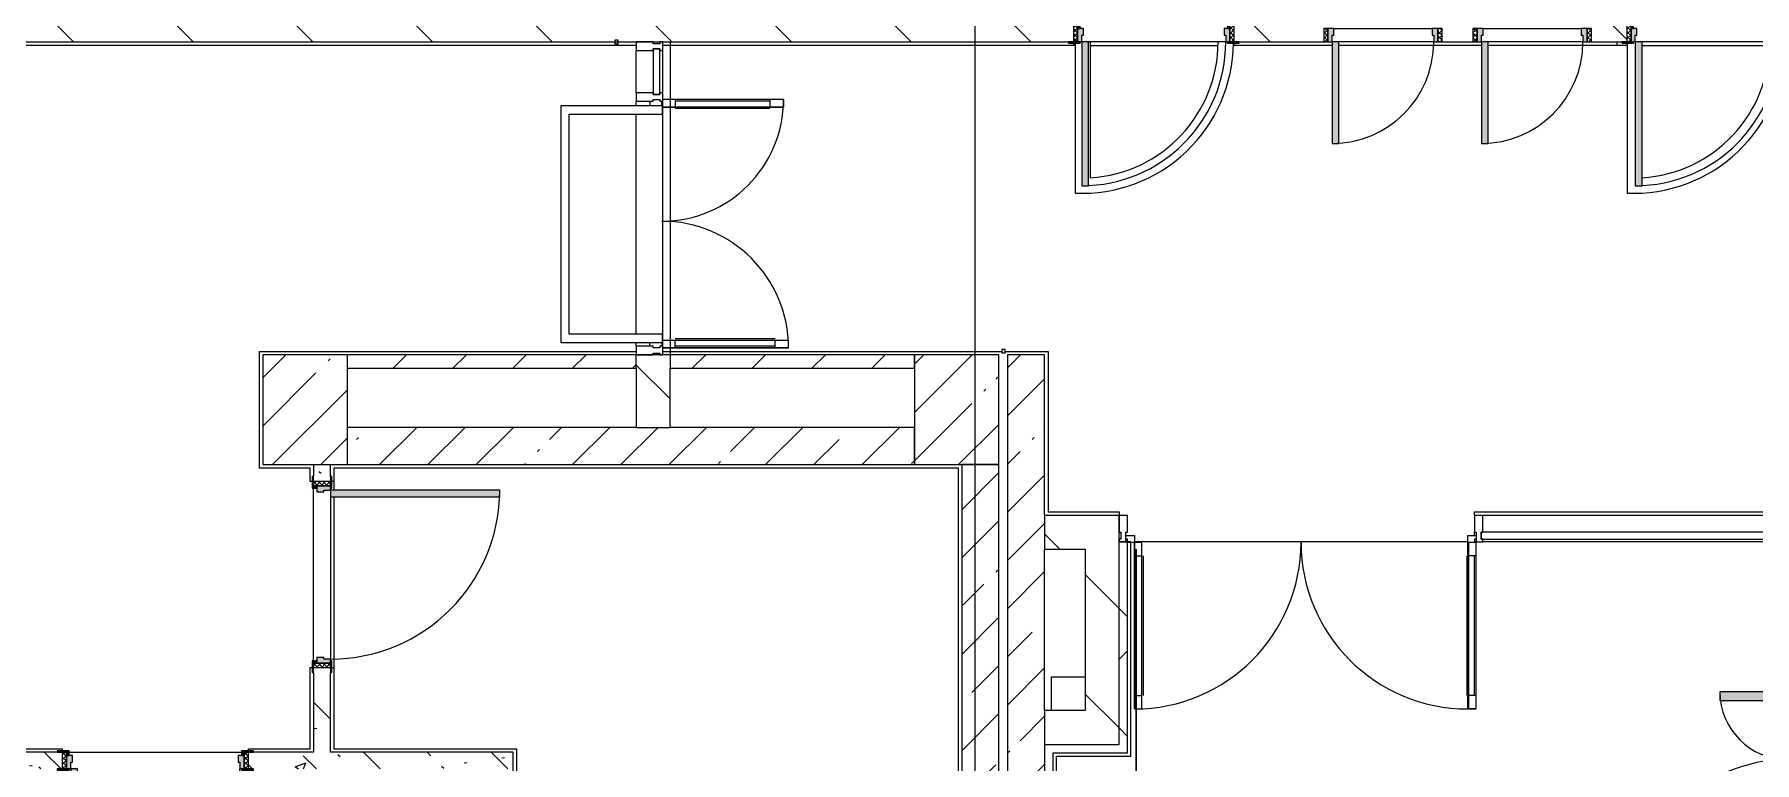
# Model space of a CAD drawing. Header units: millimetres. Extents: x -3377 to 186574, y -8553 to 29000.
# Drawn here: x 138564 to 148729, y 9138 to 13445 of the extents above; entities that cross this region are included whole.
import ezdxf

# ---------------------------------------------------------------- set-up
doc = ezdxf.new("R2010")
doc.units = ezdxf.units.MM
doc.linetypes.add('Осевая', pattern=[3175, 635, -476.25, 1587.5, -476.25])
for name, color, linetype, lineweight in [('A-DETL-3', 7, 'Continuous', 30), ('A-GLAZ-CURT-2', 7, 'Continuous', 5), ('A-GLAZ-CWMG-2', 7, 'Continuous', 5), ('A-WALL', 7, 'Continuous', 9), ('A-WALL-4', 7, 'Continuous', 5), ('I-WALL-3', 7, 'Continuous', 5), ('S-COLS-2', 7, 'Continuous', 5), ('Оси', 7, 'Continuous', 9), ('Оси-2', 7, 'Осевая', 9)]:
    doc.layers.add(name, color=color, linetype=linetype, lineweight=lineweight)
for name, color, linetype, lineweight, true_color in [('A-DETL-GENF-4', 7, 'Continuous', 5, 0xaaaaaa), ('A-DOOR-3', 7, 'Continuous', 5, 0xaaaaaa), ('A-DOOR-4', 7, 'Continuous', 5, 0xe2e2e2), ('A-DOOR-FRAM-2', 7, 'Continuous', 5, 0xe2e2e2), ('A-DOOR-FRAM-3', 7, 'Continuous', 5, 0xaaaaaa), ('A-FLOR-1', 7, 'Continuous', 5, 0xaaaaaa), ('I-WALL-5', 7, 'Continuous', 5, 0x787878)]:
    doc.layers.add(name, color=color, linetype=linetype, lineweight=lineweight, true_color=true_color)
pattern_1 = [(45, (59563.6, 0), (-285.1231, 285.1231), []), (45, (59848.73, 0), (-285.1231, 285.1231), [504.031, -100.806, 16.764, -84.042])]
pattern_2 = [(135, (59563.6, 0), (-353.5534, -353.5534), [])]
pattern_3 = [(135, (59563.6, 0), (-377.1708, -377.1708), [533.4, -88.9, 17.78, -88.9]), (135, (59563.6, 376.94), (-377.1708, -377.1708), []), (50, (59563.6, 0), (637.6445, -55.7866), [66.675, -733.425]), (355, (59563.6, 0), (-123.3494, 668.699), [53.34, -586.74]), (100.451, (59616.75, -4.65), (514.299, 612.908), [56.665, -623.315]), (46.184, (59563.6, 177.8), (948.7764, -147.15), [100.012, -1100.137]), (96.636, (59642.7, 165.5), (830.909, 865.997), [84.998, -934.973]), (351.184, (59563.6, 177.8), (830.918, 865.988), [80.01, -880.11]), (21, (59652.5, 133.35), (530.6506, -357.9283), [66.675, -733.425]), (326, (59652.5, 133.35), (216.308, 644.6585), [53.34, -586.74]), (71.451, (59696.7, 103.5), (746.9596, 286.7243), [56.665, -623.315]), (37.5, (59563.6, 0), (10.81053, 295.9426), [16.764, -562.864, 16.764, -578.866, -588.962]), (37.5, (59563.6, 0), (10.81053, 295.9426), [-1175.258, 16.764, -572.198]), (7.5, (59563.6, 0), (233.8692, 350.6318), [16.764, -322.834, 16.764, -549.529, -224.472]), (7.5, (59563.6, 0), (233.8692, 350.6318), [-905.891, 16.764, -207.708]), (327.5, (59365.36, 0), (474.5678, -20.0513), [16.764, -205.486, 16.764, -676.656, -920.115]), (327.5, (59365.36, 0), (474.5678, -20.0513), [-915.67, 16.764, -903.351]), (317.5, (59276.46, 0), (518.4522, 88.9934), [16.764, -272.161, 16.764, -443.738, -653.415]), (317.5, (59276.46, 0), (518.4522, 88.9934), [-749.427, 16.764, -636.651])]
pattern_4 = [(135, (1751.41, 114.685), (-14.14214, -14.14214), []), (225, (1751.41, 114.685), (14.14214, -14.14214), [])]
pattern_5 = [(45, (-371.384, 114.685), (-14.1421, 14.1421), []), (135, (-371.384, 114.685), (-14.1421, -14.1421), [])]
pattern_6 = [(135, (1951.41, 164.685), (-14.14214, -14.14214), []), (225, (1951.41, 164.685), (14.14214, -14.14214), [])]
pattern_7 = [(45, (-171.384, 164.685), (-14.1421, 14.1421), []), (135, (-171.384, 164.685), (-14.1421, -14.1421), [])]
pattern_8 = [(45, (59563.6, 0), (-353.5534, 353.5534), []), (135, (59563.6, 0), (-353.5534, -353.5534), [])]

# ---------------------------------------------------------------- blocks, each defined once
blk = doc.blocks.new('Системная панель - Стекло - 40мм-22736316-1_8_1_птичка')
at = {"layer": 'A-GLAZ-CURT-2'}
for p, q in [((135, 0), (-135, 0)), ((-135, 0), (-135, -40)), ((135, -40), (135, 0)), ((-135, -40), (135, -40))]:
    blk.add_line(p, q, dxfattribs=at)
blk = doc.blocks.new('Прямоугольный импост - Импост структурный с накладкой - 160мм Темный-32274872-1_8_1_птичка')
at = {"layer": 'A-GLAZ-CWMG-2'}
for p, q in [((82557, 13100), (82557, 13350)), ((82714, 13100), (82714, 13350))]:
    blk.add_line(p, q, dxfattribs=at)
blk = doc.blocks.new('Прямоугольный импост - Импост структурный с накладкой - 160мм Темный-30755840-1_8_1_птичка')
at = {"layer": 'A-GLAZ-CWMG-2'}
for p, q in [((-50, 40), (-50, 140)), ((-50, 140), (0, 140)), ((0, 140), (0, 40)), ((-40, 40), (-50, 40)), ((-50, -17), (-50, 0)), ((-50, 0), (-40, 0)), ((-40, 0), (-40, 40)), ((-10, 40), (-10, 0)), ((0, 40), (-10, 40)), ((-10, 0), (0, 0)), ((0, 0), (0, -17)), ((0, -17), (-50, -17))]:
    blk.add_line(p, q, dxfattribs=at)
blk = doc.blocks.new('Дверь_Витражная_остекление_ - ДВН_CОШ в витраже В-7-32274869-1_8_1_птичка')
at = {"layer": 'A-DETL-GENF-4'}
for p, q in [((-735, 730), (-690, 730)), ((-735, 730), (-735, 17)), ((-690, 730), (-735, 730)), ((-735, 730), (-735, 17)), ((-690, 730), (-690, 14)), ((-690, 14), (-690, 730)), ((735, 760), (690, 760)), ((690, 760), (690, 14)), ((735, 760), (690, 760)), ((690, 760), (690, 14)), ((735, 760), (735, 17)), ((735, 17), (735, 760)), ((-735, 650), (-690, 650)), ((-725, 650), (-725, 90)), ((-681, 650), (-681, 90)), ((681, 680), (681, 90)), ((735, 680), (690, 680)), ((725, 680), (725, 90)), ((-735, 90), (-690, 90)), ((-697, 10), (-725, 10)), ((-725, 10), (-697, 10)), ((-697, 10), (-725, 10)), ((735, 90), (690, 90)), ((702, 10), (725, 10)), ((702, 10), (725, 10)), ((702, 10), (725, 10)), ((-725, -60), (-697, -60)), ((725, -60), (703, -60))]:
    blk.add_line(p, q, dxfattribs=at)
at = {"layer": 'A-DOOR-3'}
for p, q in [((-735, 730), (-735, 17)), ((735, 760), (735, 17))]:
    blk.add_line(p, q, dxfattribs=at)
for centre, radius, start, end in [((-735, 10), 720, 360, 90), ((735, 10), 750, 90, 180)]:
    blk.add_arc(centre, radius, start, end, dxfattribs=at)
blk = doc.blocks.new('Прямоугольный импост - Импост структурный с накладкой - 160мм Темный-30755836-1_8_1_птичка')
at = {"layer": 'A-GLAZ-CWMG-2'}
for p, q in [((-25, 40), (-25, 140)), ((-25, 140), (25, 140)), ((25, 140), (25, 40)), ((-15, 40), (-25, 40)), ((-25, -17), (-25, 0)), ((-25, 0), (-15, 0)), ((-15, 0), (-15, 40)), ((15, 40), (15, 0)), ((25, 40), (15, 40)), ((15, 0), (25, 0)), ((25, 0), (25, -17)), ((25, -17), (-25, -17))]:
    blk.add_line(p, q, dxfattribs=at)
blk = doc.blocks.new('Прямоугольный импост - Импост структурный с накладкой - 160мм Темный-30755843-1_8_1_птичка')
at = {"layer": 'A-GLAZ-CWMG-2'}
for p, q in [((0, 140), (-50, 140)), ((-50, 140), (-50, 40)), ((0, 40), (0, 140)), ((-50, 40), (-40, 40)), ((-40, 0), (-50, 0)), ((-50, 0), (-50, -17)), ((-40, 40), (-40, 0)), ((-10, 0), (-10, 40)), ((-10, 40), (0, 40)), ((0, 0), (-10, 0)), ((0, -17), (0, 0)), ((-50, -17), (0, -17))]:
    blk.add_line(p, q, dxfattribs=at)
blk = doc.blocks.new('110_Дверь_СКБ_1Ст_Внутренняя1 - Д-4 _л_ 1100x2100h_су мгн-33293497-1_8_1_птичка')
at = {"layer": 'A-DOOR-3'}
h = blk.add_hatch(dxfattribs=at)
h.set_pattern_fill('FP_132', color=256, style=0, pattern_type=2)
h.set_pattern_definition(pattern_4)
h.paths.add_polyline_path([(537.5, 50), (537.5, -50), (562.5, -50), (562.5, 50)])
at = {"layer": 'A-DOOR-4'}
h = blk.add_hatch(color=256, dxfattribs=at)
h.paths.add_polyline_path([(537.5, 50), (512.5, 50), (512.5, 10), (502.5, 10), (502.5, -30), (537.5, -30)])
h.paths.add_polyline_path([(-512.5, 50), (-507.1, -30), (-477.5, -30), (-477.5, 10), (-487.5, 10), (-487.5, 50), (-497.5, 50)])
at = {"layer": 'A-DOOR-FRAM-2'}
for points in [[(472.5, 1050), (472.5, 50), (512.5, 50), (512.5, 1050)], [(-506.7, 58), (-567.5, 58), (-567.5, 50), (-497.5, 50), (-497.5, 58)], [(542.5, 58), (522.5, 58), (522.5, 50), (592.5, 50), (592.5, 58), (562.5, 58)], [(-522.3, -50), (-567.5, -50), (-567.5, -58), (-497.5, -58), (-497.5, -50), (-512.5, -50)], [(-497.5, -30), (-512.5, -30), (-512.5, -50), (-497.5, -50)], [(537.5, -30), (522.5, -30), (522.5, -50), (537.5, -50)], [(522.5, -50), (522.5, -58), (592.5, -58), (592.5, -50), (537.5, -50)]]:
    blk.add_hatch(color=256, dxfattribs=at).paths.add_polyline_path(points)
at = {"layer": 'A-DOOR-FRAM-3'}
h = blk.add_hatch(dxfattribs=at)
h.set_pattern_fill('FP_133', color=256, style=0, pattern_type=2)
h.set_pattern_definition(pattern_5)
h.paths.add_polyline_path([(-537.5, 50), (-537.5, -50), (-512.5, -50), (-512.5, 50)])
at = {"layer": 'A-DOOR-3'}
for p, q in [((512.5, 1050), (472.5, 1050)), ((472.5, 1050), (472.5, 50)), ((512.5, 50), (512.5, 1050)), ((472.5, 50), (512.5, 50))]:
    blk.add_line(p, q, dxfattribs=at)
blk.add_arc((512.5, 50), 1000, 90, 180, dxfattribs=at)
at = {"layer": 'A-DOOR-FRAM-3'}
for p, q in [((-497.5, 58), (-567.5, 58)), ((-567.5, 58), (-567.5, 50)), ((-567.5, 50), (-497.5, 50)), ((-512.5, 50), (-537.5, 50)), ((-537.5, 50), (-537.5, -50)), ((-487.5, 50), (-512.5, 50)), ((-512.5, 50), (-512.5, -30)), ((-512.5, -50), (-512.5, 50)), ((-497.5, 50), (-512.5, 50)), ((-512.5, 50), (-512.5, 49)), ((-512.5, 49), (-497.5, 49)), ((-497.5, 50), (-497.5, 58)), ((-497.5, 49), (-497.5, 50)), ((-487.5, 10), (-487.5, 50)), ((-477.5, 10), (-487.5, 10)), ((-477.5, -30), (-477.5, 10)), ((512.5, 10), (502.5, 10)), ((502.5, 10), (502.5, -30)), ((512.5, 50), (512.5, 10)), ((537.5, 50), (512.5, 50)), ((592.5, 58), (522.5, 58)), ((522.5, 58), (522.5, 50)), ((537.5, 50), (522.5, 50)), ((522.5, 50), (522.5, 49)), ((522.5, 50), (592.5, 50)), ((522.5, 49), (537.5, 49)), ((537.5, -30), (537.5, 50)), ((562.5, 50), (537.5, 50)), ((537.5, 50), (537.5, -50)), ((537.5, 49), (537.5, 50)), ((562.5, -50), (562.5, 50)), ((592.5, 50), (592.5, 58)), ((-497.5, -50), (-567.5, -50)), ((-567.5, -50), (-567.5, -58)), ((-567.5, -58), (-497.5, -58)), ((-537.5, -50), (-512.5, -50)), ((-512.5, -30), (-477.5, -30)), ((-497.5, -30), (-512.5, -30)), ((-512.5, -30), (-512.5, -50)), ((-512.5, -50), (-497.5, -50)), ((-497.5, -50), (-497.5, -30)), ((-497.5, -58), (-497.5, -50)), ((502.5, -30), (537.5, -30)), ((537.5, -30), (522.5, -30)), ((522.5, -30), (522.5, -50)), ((522.5, -50), (537.5, -50)), ((592.5, -50), (522.5, -50)), ((522.5, -50), (522.5, -58)), ((522.5, -58), (592.5, -58)), ((537.5, -50), (537.5, -30)), ((537.5, -50), (562.5, -50)), ((592.5, -58), (592.5, -50))]:
    blk.add_line(p, q, dxfattribs=at)
blk = doc.blocks.new('110_Дверь_СКБ_1Ст_Внутренняя1 - Д-8 950x2100h_охрана-V96-1_8_1_птичка')
at = {"layer": 'A-DOOR-3'}
h = blk.add_hatch(dxfattribs=at)
h.set_pattern_fill('FP_121', color=256, style=0, pattern_type=2)
h.set_pattern_definition([(135, (1826.41, 164.685), (-14.14214, -14.14214), []), (225, (1826.41, 164.685), (14.14214, -14.14214), [])])
h.paths.add_polyline_path([(462.5, 100), (462.5, -100), (487.5, -100), (487.5, 100)])
at = {"layer": 'A-DOOR-4'}
h = blk.add_hatch(color=256, dxfattribs=at)
h.paths.add_polyline_path([(462.5, 100), (437.5, 100), (437.5, 60), (427.5, 60), (427.5, 20), (462.5, 20)])
h.paths.add_polyline_path([(-412.5, 100), (-437.5, 100), (-437.5, 20), (-402.5, 20.4), (-402.5, 60), (-412.5, 60)])
at = {"layer": 'A-DOOR-FRAM-2'}
for points in [[(397.5, 950), (397.5, 100), (437.5, 100), (437.5, 950)], [(-422.5, 108), (-492.5, 108), (-492.5, 100), (-422.5, 100)], [(517.5, 108), (447.5, 108), (447.5, 100), (517.5, 100)], [(-437.5, 20), (-437.5, -100), (-422.5, -100), (-422.5, 20)], [(447.5, 20), (447.5, -100), (462.5, -100), (462.5, 20)], [(-492.5, -100), (-492.5, -108), (-422.5, -108), (-422.5, -100), (-462.5, -100)], [(487.5, -100), (447.5, -100), (447.5, -108), (517.5, -108), (517.5, -100), (490.5, -100)]]:
    blk.add_hatch(color=256, dxfattribs=at).paths.add_polyline_path(points)
at = {"layer": 'A-DOOR-FRAM-3'}
h = blk.add_hatch(dxfattribs=at)
h.set_pattern_fill('FP_122', color=256, style=0, pattern_type=2)
h.set_pattern_definition([(45, (-296.384, 164.685), (-14.1421, 14.1421), []), (135, (-296.384, 164.685), (-14.1421, -14.1421), [])])
h.paths.add_polyline_path([(-462.5, 100), (-462.5, -100), (-437.5, -100), (-437.5, 100)])
at = {"layer": 'A-DOOR-3'}
for p, q in [((437.5, 950), (397.5, 950)), ((397.5, 950), (397.5, 100)), ((437.5, 100), (437.5, 950)), ((397.5, 100), (437.5, 100))]:
    blk.add_line(p, q, dxfattribs=at)
blk.add_arc((437.5, 100), 850, 90, 180, dxfattribs=at)
at = {"layer": 'A-DOOR-FRAM-3'}
for p, q in [((-422.5, 108), (-492.5, 108)), ((-492.5, 108), (-492.5, 100)), ((-422.5, 100), (-422.5, 108)), ((517.5, 108), (447.5, 108)), ((447.5, 108), (447.5, 100)), ((517.5, 100), (517.5, 108)), ((-492.5, 100), (-422.5, 100)), ((-437.5, 100), (-462.5, 100)), ((-462.5, 100), (-462.5, -100)), ((-412.5, 100), (-437.5, 100)), ((-437.5, 100), (-437.5, 20)), ((-437.5, -100), (-437.5, 100)), ((-422.5, 100), (-437.5, 100)), ((-437.5, 100), (-437.5, 99)), ((-437.5, 99), (-422.5, 99)), ((-437.5, 20), (-402.5, 20)), ((-422.5, 20), (-437.5, 20)), ((-437.5, 20), (-437.5, -100)), ((-422.5, 99), (-422.5, 100)), ((-422.5, -100), (-422.5, 20)), ((-412.5, 60), (-412.5, 100)), ((-402.5, 60), (-412.5, 60)), ((-402.5, 20), (-402.5, 60)), ((437.5, 60), (427.5, 60)), ((427.5, 60), (427.5, 20)), ((427.5, 20), (462.5, 20)), ((437.5, 100), (437.5, 60)), ((462.5, 100), (437.5, 100)), ((462.5, 100), (447.5, 100)), ((447.5, 100), (447.5, 99)), ((447.5, 100), (517.5, 100)), ((447.5, 99), (462.5, 99)), ((462.5, 20), (447.5, 20)), ((447.5, 20), (447.5, -100)), ((462.5, 20), (462.5, 100)), ((487.5, 100), (462.5, 100)), ((462.5, 100), (462.5, -100)), ((462.5, 99), (462.5, 100)), ((462.5, -100), (462.5, 20)), ((487.5, -100), (487.5, 100)), ((-422.5, -100), (-492.5, -100)), ((-492.5, -100), (-492.5, -108)), ((-462.5, -100), (-437.5, -100)), ((-437.5, -100), (-422.5, -100)), ((-422.5, -108), (-422.5, -100)), ((447.5, -100), (462.5, -100)), ((517.5, -100), (447.5, -100)), ((447.5, -100), (447.5, -108)), ((462.5, -100), (487.5, -100)), ((517.5, -108), (517.5, -100)), ((-492.5, -108), (-422.5, -108)), ((447.5, -108), (517.5, -108))]:
    blk.add_line(p, q, dxfattribs=at)
blk = doc.blocks.new('110_Дверь_СКБ_2Ст - Д-2а_п_ Из коридора на лестницу-32215424-1_8_1_птичка')
at = {"layer": 'A-DOOR-4'}
for points in [[(-638, 229), (-638, 125), (-588, 125), (-588, 1025), (-638, 1025), (-638, 235)], [(612, 125), (662, 131), (662, 525), (612, 525), (612, 134)], [(698, -125), (712, -125), (712, 45), (698, 45), (698, -50)]]:
    blk.add_hatch(color=256, dxfattribs=at).paths.add_polyline_path(points)
h = blk.add_hatch(color=256, dxfattribs=at)
h.paths.add_polyline_path([(-688, 45), (-628, 45), (-628, 75), (-638, 75), (-638, 125), (-688, 120)])
h.paths.add_polyline_path([(652, 57), (658, 45), (712, 45), (712, 125), (662, 125), (662, 75), (652, 75), (652, 65)])
at = {"layer": 'A-DOOR-FRAM-2'}
for points in [[(-742, 125), (-672, 125), (-672, 133), (-742, 133)], [(698, 133), (698, 125), (768, 125), (768, 133), (712, 133)], [(-688, -125), (-672, -125), (-672, 45), (-688, 45)], [(-742, -133), (-672, -133), (-672, -125), (-742, -125)], [(698, -133), (768, -133), (768, -125), (698, -125)]]:
    blk.add_hatch(color=256, dxfattribs=at).paths.add_polyline_path(points)
at = {"layer": 'A-DOOR-3'}
for p, q in [((-638, 1025), (-638, 125)), ((-588, 1025), (-638, 1025)), ((-588, 125), (-588, 1025)), ((662, 525), (612, 525)), ((612, 525), (612, 125)), ((662, 125), (662, 525)), ((-638, 125), (-588, 125)), ((612, 125), (662, 125))]:
    blk.add_line(p, q, dxfattribs=at)
for centre, radius, start, end in [((-638, 125), 900, 0, 90), ((662, 125), 400, 90, 180)]:
    blk.add_arc(centre, radius, start, end, dxfattribs=at)
at = {"layer": 'A-DOOR-FRAM-3'}
for p, q in [((-672, 133), (-742, 133)), ((-742, 133), (-742, 125)), ((-742, 125), (-672, 125)), ((-638, 125), (-688, 125)), ((-688, 125), (-688, 45)), ((-672, 125), (-672, 133)), ((-638, 75), (-638, 125)), ((662, 125), (662, 75)), ((712, 125), (662, 125)), ((768, 133), (698, 133)), ((698, 133), (698, 125)), ((698, 125), (768, 125)), ((712, 45), (712, 125)), ((768, 125), (768, 133)), ((-688, 45), (-628, 45)), ((-672, 45), (-688, 45)), ((-688, 45), (-688, -125)), ((-672, -125), (-672, 45)), ((-628, 75), (-638, 75)), ((-628, 45), (-628, 75)), ((662, 75), (652, 75)), ((652, 75), (652, 45)), ((652, 45), (712, 45)), ((712, 45), (698, 45)), ((698, 45), (698, -125)), ((712, -125), (712, 45)), ((-672, -125), (-742, -125)), ((-742, -125), (-742, -133)), ((-742, -133), (-672, -133)), ((-688, -125), (-672, -125)), ((-672, -133), (-672, -125)), ((698, -125), (712, -125)), ((768, -125), (698, -125)), ((698, -125), (698, -133)), ((698, -133), (768, -133)), ((768, -133), (768, -125))]:
    blk.add_line(p, q, dxfattribs=at)
blk = doc.blocks.new('Дверь_Витражная_остекление_ - ВВ-17 остекление-32475309-1_8_1_птичка')
at = {"layer": 'A-DETL-GENF-4'}
for p, q in [((-940, -20), (-985, -20)), ((-985, -1005), (-985, -20)), ((-940, -20), (-985, -20)), ((-985, -20), (-985, -1005)), ((-985, -100), (-940, -100)), ((-975, -925), (-975, -100)), ((-940, -1005), (-940, -20)), ((-940, -1005), (-940, -20)), ((-931, -925), (-931, -100)), ((981, -925), (981, -100)), ((990, -1005), (990, -20)), ((990, -20), (990, -1005)), ((1035, -100), (990, -100)), ((1025, -925), (1025, -100)), ((1035, -1005), (1035, -20)), ((1035, -1005), (1035, -20)), ((-985, -925), (-940, -925)), ((-985, -1005), (-940, -1005)), ((-985, -1005), (-940, -1005)), ((1035, -925), (990, -925)), ((1035, -1005), (990, -1005)), ((990, -1005), (1035, -1005))]:
    blk.add_line(p, q, dxfattribs=at)
at = {"layer": 'A-DOOR-3'}
for p, q in [((-1035, 20), (-985, 20)), ((-1035, -20), (-1035, 20)), ((-985, 20), (-985, -20)), ((985, 20), (1035, 20)), ((985, -20), (985, 20)), ((1035, 20), (1035, -20)), ((-985, -20), (-1035, -20)), ((-985, -1005), (-985, -20)), ((985, -1005), (985, -20)), ((1035, -20), (985, -20))]:
    blk.add_line(p, q, dxfattribs=at)
for centre, start, end in [((-985, -20), 270, 0), ((985, -20), 180, 270)]:
    blk.add_arc(centre, 985, start, end, dxfattribs=at)
blk = doc.blocks.new('Системная панель - Стекло - 40мм-32474674-1_8_1_птичка')
at = {"layer": 'A-GLAZ-CURT-2'}
h = blk.add_hatch(dxfattribs=at)
h.set_pattern_fill('FP_162', color=256, style=0, pattern_type=2)
h.set_pattern_definition([(45, (-88935, -9960), (-1414.214, 1414.214), [1000, -3000]), (45, (-89935, -10460), (-1414.214, 1414.214), [3000, -1000]), (45, (-87935, -10960), (-1414.214, 1414.214), [1000, -3000])])
h.paths.add_polyline_path([(885, 0), (885, 40), (-885, 40), (-885, 0), (875, 0)])
for p, q in [((885, 40), (-885, 40)), ((-885, 40), (-885, 0)), ((-885, 0), (885, 0)), ((885, 0), (885, 40))]:
    blk.add_line(p, q, dxfattribs=at)
blk = doc.blocks.new('Прямоугольный импост - Импост структурный с накладкой - 160мм Темный-32475581-1_8_1_птичка')
at = {"layer": 'A-GLAZ-CWMG-2'}
for p, q in [((89310, 10600), (87560, 10600)), ((89250, 10443), (87560, 10443))]:
    blk.add_line(p, q, dxfattribs=at)
blk = doc.blocks.new('Прямоугольный импост - Импост структурный с накладкой - 160мм Темный-V131-1_8_1_птичка')
at = {"layer": 'A-GLAZ-CWMG-2'}
for p, q in [((-25, 0), (-25, 17)), ((-25, 17), (25, 17)), ((-15, 0), (-25, 0)), ((-15, -40), (-15, 0)), ((25, 0), (15, 0)), ((15, 0), (15, -40)), ((25, 17), (25, 0)), ((-25, -140), (-25, -40)), ((-25, -40), (-15, -40)), ((15, -40), (25, -40)), ((25, -40), (25, -140)), ((25, -140), (-25, -140))]:
    blk.add_line(p, q, dxfattribs=at)
blk = doc.blocks.new('Прямоугольный импост - Импост структурный с накладкой - 160мм Темный-32348142-1_8_1_птичка')
at = {"layer": 'A-GLAZ-CWMG-2'}
for p, q in [((0, 17), (-50, 17)), ((-50, 17), (-50, 0)), ((-50, 0), (-40, 0)), ((-40, 0), (-40, -40)), ((-10, -40), (-10, 0)), ((-10, 0), (0, 0)), ((0, 0), (0, 17)), ((-40, -40), (-50, -40)), ((-50, -40), (-50, -140)), ((0, -40), (-10, -40)), ((0, -140), (0, -40)), ((-50, -140), (0, -140))]:
    blk.add_line(p, q, dxfattribs=at)
blk = doc.blocks.new('110_Дверь_СКБ_1Ст_Внутренняя1 - Д-4 _п_ 1100x2100h_су мгн 2-33304581-1_8_1_птичка')
at = {"layer": 'A-DOOR-3'}
h = blk.add_hatch(dxfattribs=at)
h.set_pattern_fill('FP_132', color=256, style=0, pattern_type=2)
h.set_pattern_definition(pattern_4)
h.paths.add_polyline_path([(537.5, 50), (537.5, -50), (562.5, -50), (562.5, 50)])
at = {"layer": 'A-DOOR-4'}
h = blk.add_hatch(color=256, dxfattribs=at)
h.paths.add_polyline_path([(537.5, 50), (512.5, 50), (512.5, 10), (502.5, 10), (502.5, -30), (537.5, -30), (537.5, 28.8)])
h.paths.add_polyline_path([(-487.5, 50), (-512.5, 50), (-512.5, -30), (-477.5, -30), (-477.5, 10), (-487.5, 10)])
at = {"layer": 'A-DOOR-FRAM-2'}
for points in [[(-487.5, 1050), (-487.5, 50), (-447.5, 50), (-447.5, 1050)], [(-567.5, 58), (-567.5, 50), (-497.5, 50), (-497.5, 58), (-561.1, 58)], [(530.1, 58), (522.5, 58), (522.5, 50), (592.5, 50), (592.5, 58), (537.5, 58)], [(-497.5, -50), (-567.5, -50), (-567.5, -58), (-497.5, -58)], [(-497.5, -30), (-512.5, -30), (-512.5, -50), (-497.5, -50)], [(537.5, -30), (522.5, -30), (522.5, -50), (537.5, -50)], [(522.5, -50), (522.5, -58), (592.5, -58), (592.5, -50), (537.5, -50)]]:
    blk.add_hatch(color=256, dxfattribs=at).paths.add_polyline_path(points)
at = {"layer": 'A-DOOR-FRAM-3'}
h = blk.add_hatch(dxfattribs=at)
h.set_pattern_fill('FP_133', color=256, style=0, pattern_type=2)
h.set_pattern_definition(pattern_5)
h.paths.add_polyline_path([(-512.5, 50), (-537.5, 50), (-537.5, -50), (-512.5, -50), (-512.5, -41.8)])
at = {"layer": 'A-DOOR-3'}
for p, q in [((-487.5, 1050), (-487.5, 50)), ((-447.5, 1050), (-487.5, 1050)), ((-447.5, 50), (-447.5, 1050)), ((-487.5, 50), (-447.5, 50))]:
    blk.add_line(p, q, dxfattribs=at)
blk.add_arc((-487.5, 50), 1000, 360, 90, dxfattribs=at)
at = {"layer": 'A-DOOR-FRAM-3'}
for p, q in [((-497.5, 58), (-567.5, 58)), ((-567.5, 58), (-567.5, 50)), ((-567.5, 50), (-497.5, 50)), ((-512.5, 50), (-537.5, 50)), ((-537.5, 50), (-537.5, -50)), ((-487.5, 50), (-512.5, 50)), ((-512.5, 50), (-512.5, -30)), ((-512.5, -50), (-512.5, 50)), ((-497.5, 50), (-512.5, 50)), ((-512.5, 50), (-512.5, 49)), ((-512.5, 49), (-497.5, 49)), ((-497.5, 50), (-497.5, 58)), ((-497.5, 49), (-497.5, 50)), ((-487.5, 10), (-487.5, 50)), ((-477.5, 10), (-487.5, 10)), ((-477.5, -30), (-477.5, 10)), ((512.5, 10), (502.5, 10)), ((502.5, 10), (502.5, -30)), ((512.5, 50), (512.5, 10)), ((537.5, 50), (512.5, 50)), ((592.5, 58), (522.5, 58)), ((522.5, 58), (522.5, 50)), ((537.5, 50), (522.5, 50)), ((522.5, 50), (522.5, 49)), ((522.5, 50), (592.5, 50)), ((522.5, 49), (537.5, 49)), ((537.5, -30), (537.5, 50)), ((562.5, 50), (537.5, 50)), ((537.5, 50), (537.5, -50)), ((537.5, 49), (537.5, 50)), ((562.5, -50), (562.5, 50)), ((592.5, 50), (592.5, 58)), ((-497.5, -50), (-567.5, -50)), ((-567.5, -50), (-567.5, -58)), ((-567.5, -58), (-497.5, -58)), ((-537.5, -50), (-512.5, -50)), ((-512.5, -30), (-477.5, -30)), ((-497.5, -30), (-512.5, -30)), ((-512.5, -30), (-512.5, -50)), ((-512.5, -50), (-497.5, -50)), ((-497.5, -50), (-497.5, -30)), ((-497.5, -58), (-497.5, -50)), ((502.5, -30), (537.5, -30)), ((537.5, -30), (522.5, -30)), ((522.5, -30), (522.5, -50)), ((522.5, -50), (537.5, -50)), ((592.5, -50), (522.5, -50)), ((522.5, -50), (522.5, -58)), ((522.5, -58), (592.5, -58)), ((537.5, -50), (537.5, -30)), ((537.5, -50), (562.5, -50)), ((592.5, -58), (592.5, -50))]:
    blk.add_line(p, q, dxfattribs=at)
blk = doc.blocks.new('110_Дверь_СКБ_1Ст - д-18 700x2100h_Технический шкаф ЭОМ и СС-V154-1_8_1_птичка')
at = {"layer": 'A-DOOR-3'}
h = blk.add_hatch(dxfattribs=at)
h.set_pattern_fill('FP_183', color=256, style=0, pattern_type=2)
h.set_pattern_definition(pattern_6)
h.paths.add_polyline_path([(337, 100), (337, 20), (362, 20), (362, 100)])
at = {"layer": 'A-DOOR-4'}
h = blk.add_hatch(color=256, dxfattribs=at)
h.paths.add_polyline_path([(322, 100), (312, 100), (312, 60), (302, 60), (302, 20), (337, 20), (337, 100)])
h.paths.add_polyline_path([(-298, 100), (-313, 100), (-313, 20), (-278, 20), (-278, 60), (-288, 60), (-288, 100)])
at = {"layer": 'A-DOOR-FRAM-2'}
blk.add_hatch(color=256, dxfattribs=at).paths.add_polyline_path([(272, 700), (272, 100), (312, 100), (312, 700), (281, 700)])
at = {"layer": 'A-DOOR-FRAM-3'}
h = blk.add_hatch(dxfattribs=at)
h.set_pattern_fill('FP_184', color=256, style=0, pattern_type=2)
h.set_pattern_definition(pattern_7)
h.paths.add_polyline_path([(-338, 100), (-338, 20), (-313, 20), (-313, 100)])
at = {"layer": 'A-DOOR-3'}
for p, q in [((312, 700), (272, 700)), ((272, 700), (272, 100)), ((312, 100), (312, 700)), ((272, 100), (312, 100))]:
    blk.add_line(p, q, dxfattribs=at)
blk.add_arc((312, 100), 600, 90, 180, dxfattribs=at)
at = {"layer": 'A-DOOR-FRAM-3'}
for p, q in [((-313, 100), (-338, 100)), ((-338, 100), (-338, 20)), ((-338, 20), (-313, 20)), ((-288, 100), (-313, 100)), ((-313, 100), (-313, 20)), ((-313, 20), (-313, 100)), ((-313, 20), (-278, 20)), ((-288, 60), (-288, 100)), ((-288, 100), (272, 100)), ((-278, 60), (-288, 60)), ((-278, 20), (-278, 60)), ((302, 20), (-278, 20)), ((312, 60), (302, 60)), ((302, 60), (302, 20)), ((302, 20), (337, 20)), ((312, 100), (312, 60)), ((337, 100), (312, 100)), ((337, 20), (337, 100)), ((362, 100), (337, 100)), ((337, 100), (337, 20)), ((337, 20), (362, 20)), ((362, 20), (362, 100))]:
    blk.add_line(p, q, dxfattribs=at)
blk = doc.blocks.new('110_Дверь_СКБ_1Ст - д-18 700x2100h_Технический шкаф ЭОМ и СС-23257539-1_8_1_птичка')
at = {"layer": 'A-DOOR-3'}
h = blk.add_hatch(dxfattribs=at)
h.set_pattern_fill('FP_183', color=256, style=0, pattern_type=2)
h.set_pattern_definition(pattern_6)
h.paths.add_polyline_path([(337, 100), (337, 20), (362, 20), (362, 100)])
at = {"layer": 'A-DOOR-4'}
h = blk.add_hatch(color=256, dxfattribs=at)
h.paths.add_polyline_path([(-288, 100), (-313, 100), (-313, 20), (-278, 20), (-278, 60), (-288, 60)])
h.paths.add_polyline_path([(312, 100), (312, 60), (302, 60), (302, 20), (337, 20), (337, 100), (322, 100)])
at = {"layer": 'A-DOOR-FRAM-2'}
blk.add_hatch(color=256, dxfattribs=at).paths.add_polyline_path([(312, 700), (272, 700), (272, 100), (312, 100), (312, 156)])
at = {"layer": 'A-DOOR-FRAM-3'}
h = blk.add_hatch(dxfattribs=at)
h.set_pattern_fill('FP_184', color=256, style=0, pattern_type=2)
h.set_pattern_definition(pattern_7)
h.paths.add_polyline_path([(-338, 100), (-338, 20), (-313, 20), (-313, 100)])
at = {"layer": 'A-DOOR-3'}
for p, q in [((312, 700), (272, 700)), ((272, 700), (272, 100)), ((312, 100), (312, 700)), ((272, 100), (312, 100))]:
    blk.add_line(p, q, dxfattribs=at)
blk.add_arc((312, 100), 600, 90, 180, dxfattribs=at)
at = {"layer": 'A-DOOR-FRAM-3'}
for p, q in [((-313, 100), (-338, 100)), ((-338, 100), (-338, 20)), ((-338, 20), (-313, 20)), ((-288, 100), (-313, 100)), ((-313, 100), (-313, 20)), ((-313, 20), (-313, 100)), ((-313, 20), (-278, 20)), ((-288, 60), (-288, 100)), ((-288, 100), (272, 100)), ((-278, 60), (-288, 60)), ((-278, 20), (-278, 60)), ((302, 20), (-278, 20)), ((312, 60), (302, 60)), ((302, 60), (302, 20)), ((302, 20), (337, 20)), ((312, 100), (312, 60)), ((337, 100), (312, 100)), ((337, 20), (337, 100)), ((362, 100), (337, 100)), ((337, 100), (337, 20)), ((337, 20), (362, 20)), ((362, 20), (362, 100))]:
    blk.add_line(p, q, dxfattribs=at)
blk = doc.blocks.new('BSC_Колонна _Прямоугольная - 650х500-V177-1_8_1_птичка')
at = {"layer": 'S-COLS-2'}
h = blk.add_hatch(dxfattribs=at)
h.set_pattern_fill('FP_202', color=256, style=0, pattern_type=2)
h.set_pattern_definition([(135, (11225, -80600), (-285.1231, -285.1231), []), (135, (11225, -80314.88), (-285.1231, -285.1231), [504.031, -100.806, 16.764, -84.042])])
h.paths.add_polyline_path([(325, -89), (325, 250), (-325, 250), (-325, -250), (325, -250)])
for p, q in [((325, 250), (-325, 250)), ((-325, 250), (-325, -250)), ((325, -250), (325, 250)), ((-325, -250), (325, -250))]:
    blk.add_line(p, q, dxfattribs=at)

msp = doc.modelspace()

# ---------------------------------------------------------------- hatches: boundary and pattern name
at = {"layer": 'I-WALL-3'}
h = msp.add_hatch(dxfattribs=at)
h.set_pattern_fill('FP_117', color=256, style=0, pattern_type=2)
h.set_pattern_definition(pattern_2)
h.paths.add_polyline_path([(135659.6, 13400), (144263.6, 13400), (144263.6, 13600), (128213.6, 13600), (128213.6, 13400), (134727.3, 13400)])
h = msp.add_hatch(dxfattribs=at)
h.set_pattern_fill('FP_117', color=256, style=0, pattern_type=2)
h.set_pattern_definition(pattern_2)
h.paths.add_polyline_path([(144673.6, 13400), (144703.6, 13400), (144703.6, 13600), (144263.6, 13600), (144263.6, 13400), (144603.6, 13400)])
h.paths.add_polyline_path([(145653.6, 13400), (146182, 13400), (146182, 13600), (145653.6, 13600)])
h.paths.add_polyline_path([(147763.6, 13400), (147973.6, 13400), (147973.6, 13600), (147763.6, 13600), (147763.6, 13480)])
h.paths.add_polyline_path([(147063.6, 13400), (147063.6, 13600), (146882, 13600), (146882, 13400), (147013.6, 13400)])
h = msp.add_hatch(dxfattribs=at)
h.set_pattern_fill('FP_116', color=256, style=0, pattern_type=2)
h.set_pattern_definition([(45, (59563.6, 0), (-176.7767, 176.7767), [])])
h.paths.add_polyline_path([(142320.6, 11470), (143763.6, 11470), (143763.6, 11550), (142320.6, 11550)])
h.paths.add_polyline_path([(140413.6, 11470), (142120.6, 11470), (142120.6, 11550), (140413.6, 11550)])
h = msp.add_hatch(dxfattribs=at)
h.set_pattern_fill('FP_117', color=256, style=0, pattern_type=2)
h.set_pattern_definition(pattern_2)
h.paths.add_polyline_path([(142320.6, 11120), (142320.6, 11550), (142120.6, 11550), (142120.6, 11120), (142277.6, 11120)])
h = msp.add_hatch(dxfattribs=at)
h.set_pattern_fill('FP_99', color=256, style=0, pattern_type=2)
h.set_pattern_definition(pattern_1)
h.paths.add_polyline_path([(144533.6, 7650), (144533.6, 11550), (144313.6, 11550), (144313.6, 7650)])
h = msp.add_hatch(dxfattribs=at)
h.set_pattern_fill('FP_99', color=256, style=0, pattern_type=2)
h.set_pattern_definition(pattern_1)
h.paths.add_polyline_path([(140447.8, 10900), (143763.6, 10900), (143763.6, 11120), (140413.6, 11120), (140413.6, 10900)])
h = msp.add_hatch(dxfattribs=at)
h.set_pattern_fill('FP_99', color=256, style=0, pattern_type=2)
h.set_pattern_definition(pattern_1)
h.paths.add_polyline_path([(144263.6, 4050), (144263.6, 10900), (144043.6, 10900), (144043.6, 4050)])
h = msp.add_hatch(dxfattribs=at)
h.set_pattern_fill('FP_117', color=256, style=0, pattern_type=2)
h.set_pattern_definition(pattern_2)
h.paths.add_polyline_path([(144773.6, 10400), (144973.6, 10400), (144973.6, 10600), (144533.6, 10600), (144533.6, 10400), (144764.3, 10400)])
h = msp.add_hatch(dxfattribs=at)
h.set_pattern_fill('FP_117', color=256, style=0, pattern_type=2)
h.set_pattern_definition(pattern_2)
h.paths.add_polyline_path([(144773.6, 9245), (144973.6, 9245), (144973.6, 10400), (144773.6, 10400), (144773.6, 9269.3)])
h = msp.add_hatch(dxfattribs=at)
h.set_pattern_fill('FP_118', color=256, style=0, pattern_type=2)
h.set_pattern_definition(pattern_8)
h.paths.add_polyline_path([(144973.6, 9195), (145023.6, 9195), (145023.6, 10443), (144973.6, 10443), (144973.6, 9245)])
h = msp.add_hatch(dxfattribs=at)
h.set_pattern_fill('FP_118', color=256, style=0, pattern_type=2)
h.set_pattern_definition(pattern_8)
h.paths.add_polyline_path([(144583.6, 7520), (144583.6, 9195), (144533.6, 9195), (144533.6, 7520)])
at = {"layer": 'I-WALL-5'}
h = msp.add_hatch(dxfattribs=at)
h.set_pattern_fill('FP_129', color=256, style=0, pattern_type=2)
h.set_pattern_definition(pattern_3)
h.paths.add_polyline_path([(140304.2, 9200), (140313.6, 9200), (140313.6, 9700), (140213.6, 9700), (140213.6, 9200)])
h.paths.add_polyline_path([(140304.2, 10800), (140313.6, 10800), (140313.6, 10900), (140213.6, 10900), (140213.6, 10800)])
h = msp.add_hatch(dxfattribs=at)
h.set_pattern_fill('FP_129', color=256, style=0, pattern_type=2)
h.set_pattern_definition(pattern_3)
h.paths.add_polyline_path([(138684.1, 9100), (138728.6, 9100), (138728.6, 9200), (138421.6, 9200), (138421.6, 9100), (138664.1, 9100)])
h.paths.add_polyline_path([(135513.6, 9100), (135543.6, 9100), (135543.6, 9200), (135263.6, 9200), (135263.6, 9100), (135283.6, 9100)])
h.paths.add_polyline_path([(140304.2, 9100), (141393.6, 9100), (141393.6, 9200), (139828.6, 9200), (139828.6, 9100), (140193.6, 9100)])
h.paths.add_polyline_path([(136493.6, 9100), (137321.6, 9100), (137321.6, 9200), (136493.6, 9200)])
at = {"layer": 'S-COLS-2'}
h = msp.add_hatch(dxfattribs=at)
h.set_pattern_fill('FP_99', color=256, style=0, pattern_type=2)
h.set_pattern_definition(pattern_1)
h.paths.add_polyline_path([(143763.6, 10900), (144263.6, 10900), (144263.6, 11550), (143763.6, 11550), (143763.6, 10994)])

# ---------------------------------------------------------------- linework, layer by layer
at = {"layer": 'A-DETL-3'}
msp.add_line((145073.6, 10400), (145073.6, 6300), dxfattribs=at)
at = {"layer": 'A-FLOR-1'}
for p, q in [((142120.6, 13380), (136863.4, 13380)), ((144714.7, 13380), (142277.6, 13380)), ((144703.6, 13392), (144703.6, 13380)), ((144714.7, 13392), (144714.7, 12505.8)), ((144804.7, 13400), (144793.6, 13400)), ((144804.7, 12596.6), (144804.7, 13400)), ((144804.7, 13380), (145557.4, 13380)), ((145603.6, 13400), (145558.6, 13400)), ((146232, 13380), (145647.5, 13380)), ((145653.6, 13380), (145653.6, 13392)), ((147113.6, 13380), (146272, 13380)), ((147974.7, 13380), (147153.6, 13380)), ((147913.6, 13400), (147913.6, 13380)), ((147974.7, 13392), (147974.7, 12505.8)), ((148064.7, 12596.6), (148064.7, 13400)), ((148064.7, 13380), (148817.4, 13380)), ((141674.9, 13022.4), (141674.9, 11622.4)), ((142274.9, 13022.4), (141674.9, 13022.4)), ((142274.9, 12972.4), (142274.9, 13022.4)), ((142277.6, 11600), (142277.6, 13050)), ((141724.9, 11672.4), (141724.9, 12972.4)), ((141724.9, 12972.4), (142274.9, 12972.4)), ((141674.9, 11622.4), (142274.9, 11622.4)), ((142274.9, 11672.4), (141724.9, 11672.4)), ((142274.9, 11622.4), (142274.9, 11672.4)), ((139893.6, 10880), (139893.6, 11570)), ((139893.6, 11570), (142120.6, 11570)), ((142277.6, 11570), (144280.6, 11570)), ((144300.6, 11570), (144553.6, 11570)), ((144553.6, 11570), (144553.6, 10620)), ((140193.6, 10880), (139893.6, 10880)), ((140193.6, 10800), (140193.6, 10880)), ((144023.6, 10880), (140333.6, 10880)), ((140333.6, 10880), (140333.6, 10750)), ((144023.6, 4070), (144023.6, 10880)), ((140205.6, 10800), (140193.6, 10800)), ((140333.6, 10800), (140321.6, 10800)), ((140333.6, 10710), (140333.6, 9220)), ((144553.6, 10620), (144973.6, 10620)), ((144973.6, 10620), (144973.6, 10600)), ((147073.6, 10600), (147073.6, 10620)), ((147073.6, 10620), (149598.6, 10620)), ((147073.6, 10480), (147073.6, 10500)), ((147033.6, 10443), (145063.6, 10443)), ((140193.6, 9220), (140193.6, 9700)), ((140193.6, 9700), (140205.6, 9700)), ((140321.6, 9700), (140333.6, 9700)), ((144573.6, 9445), (144573.6, 9645)), ((144573.6, 9645), (144773.6, 9645)), ((138421.6, 9220), (138728.6, 9220)), ((138728.6, 9220), (138728.6, 9208)), ((139828.6, 9208), (139828.6, 9220)), ((139828.6, 9220), (140193.6, 9220)), ((140333.6, 9220), (141413.6, 9220)), ((141413.6, 9220), (141413.6, 3790))]:
    msp.add_line(p, q, dxfattribs=at)
for centre, radius, start, end in [((144753.6, 13400), 895, 267.50529, 359.48672), ((144753.6, 13400), 805, 273.63543, 0), ((148013.6, 13400), 895, 267.50529, 359.48672), ((148013.6, 13400), 805, 273.63543, 0)]:
    msp.add_arc(centre, radius, start, end, dxfattribs=at)
at = {"layer": 'A-WALL'}
for p, q in [((142120.6, 11470), (142120.6, 11550)), ((142320.6, 11550), (142320.6, 11470)), ((142120.6, 11120), (142320.6, 11120)), ((144533.6, 10600), (144533.6, 10400)), ((144973.6, 10400), (144973.6, 10443)), ((145023.6, 9195), (145023.6, 10443)), ((144533.6, 9445), (144533.6, 9245)), ((144583.6, 9195), (145023.6, 9195)), ((144583.6, 7520), (144583.6, 9195))]:
    msp.add_line(p, q, dxfattribs=at)
at = {"layer": 'A-WALL-4'}
for p, q in [((142013.6, 13410), (141993.6, 13410)), ((141993.6, 13410), (141993.6, 13390)), ((141993.6, 13390), (142013.6, 13390)), ((142013.6, 13390), (142013.6, 13410)), ((144300.6, 11581), (144280.6, 11581)), ((144280.6, 11581), (144280.6, 11561)), ((144280.6, 11561), (144300.6, 11561)), ((144300.6, 11561), (144300.6, 11581))]:
    msp.add_line(p, q, dxfattribs=at)
at = {"layer": 'I-WALL-3'}
for p, q in [((136843.4, 13400), (144673.6, 13400)), ((142320.6, 13400), (142320.6, 11550)), ((145558.6, 13400), (144804.7, 13400)), ((145683.6, 13400), (146182, 13400)), ((146882, 13400), (147063.6, 13400)), ((147763.6, 13400), (147943.6, 13400)), ((148818.6, 13400), (148064.7, 13400)), ((142120.6, 13022.4), (142120.6, 13050)), ((142120.6, 11672.4), (142120.6, 12972.4)), ((142120.6, 11600), (142120.6, 11622.4)), ((142120.6, 11550), (140413.6, 11550)), ((142320.6, 11550), (142120.6, 11550)), ((143763.6, 11550), (142320.6, 11550)), ((143763.6, 11470), (143763.6, 11550)), ((144313.6, 11550), (144313.6, 7650)), ((144533.6, 11550), (144313.6, 11550)), ((144533.6, 10600), (144533.6, 11550)), ((140413.6, 11470), (142120.6, 11470)), ((142120.6, 11470), (142120.6, 11120)), ((142320.6, 11120), (142320.6, 11470)), ((142320.6, 11470), (143763.6, 11470)), ((142120.6, 11120), (140413.6, 11120)), ((143763.6, 11120), (142320.6, 11120)), ((143763.6, 10900), (143763.6, 11120)), ((140213.6, 10900), (140213.6, 10830)), ((140313.6, 10830), (140313.6, 10900)), ((140413.6, 10900), (143763.6, 10900)), ((144043.6, 10900), (144043.6, 4050)), ((144263.6, 10900), (144043.6, 10900)), ((144263.6, 4050), (144263.6, 10900)), ((140213.6, 9740), (140213.6, 10760)), ((140313.6, 10710), (140313.6, 9750)), ((144973.6, 10600), (144533.6, 10600)), ((144973.6, 10443), (144973.6, 10600)), ((144533.6, 9445), (144533.6, 10400)), ((144533.6, 10400), (144773.6, 10400)), ((144773.6, 10400), (144773.6, 9445)), ((145043.6, 10443), (144973.6, 10443)), ((144973.6, 9245), (144973.6, 10400)), ((145043.6, 9175), (145043.6, 10443)), ((140213.6, 9670), (140213.6, 9200)), ((140313.6, 9200), (140313.6, 9670)), ((144773.6, 9445), (144533.6, 9445)), ((138698.6, 9200), (138451.6, 9200)), ((138768.6, 9200), (139788.6, 9200)), ((140213.6, 9200), (139858.6, 9200)), ((141393.6, 9200), (140313.6, 9200)), ((141393.6, 3750), (141393.6, 9200)), ((144533.6, 9245), (144973.6, 9245)), ((144533.6, 9245), (144533.6, 7520)), ((144603.6, 9175), (145043.6, 9175)), ((144603.6, 7520), (144603.6, 9175))]:
    msp.add_line(p, q, dxfattribs=at)
at = {"layer": 'S-COLS-2'}
for p, q in [((144263.6, 11550), (143763.6, 11550)), ((143763.6, 11550), (143763.6, 10900)), ((144263.6, 10900), (144263.6, 11550)), ((143763.6, 10900), (144263.6, 10900))]:
    msp.add_line(p, q, dxfattribs=at)
at = {"layer": 'Оси'}
for p, q in [((144123.6, 10029.8), (144123.6, 21915.1)), ((144123.6, -1906.3), (144123.6, 9979))]:
    msp.add_line(p, q, dxfattribs=at)
at = {"layer": 'Оси-2'}
msp.add_line((144123.6, 9979), (144123.6, 10029.8), dxfattribs=at)

# ---------------------------------------------------------------- block references
at = {"layer": 'A-DOOR-3'}
for name, p, rotation in [('110_Дверь_СКБ_1Ст_Внутренняя1 - Д-8 950x2100h_охрана-V96-1_8_1_птичка', (145191.1, 13500), 180), ('110_Дверь_СКБ_1Ст_Внутренняя1 - Д-8 950x2100h_охрана-V96-1_8_1_птичка', (148461.1, 13500), 180), ('110_Дверь_СКБ_1Ст - д-18 700x2100h_Технический шкаф ЭОМ и СС-V154-1_8_1_птичка', (146544.5, 13500), 180), ('110_Дверь_СКБ_1Ст - д-18 700x2100h_Технический шкаф ЭОМ и СС-23257539-1_8_1_птичка', (147426.1, 13500), 180), ('Дверь_Витражная_остекление_ - ДВН_CОШ в витраже В-7-32274869-1_8_1_птичка', (142260.6, 12325), 269.9999999999999), ('110_Дверь_СКБ_1Ст_Внутренняя1 - Д-4 _п_ 1100x2100h_су мгн 2-33304581-1_8_1_птичка', (140263.6, 10262.5), 269.9999999999998), ('110_Дверь_СКБ_2Ст - Д-2а_п_ Из коридора на лестницу-32215424-1_8_1_птичка', (149048.6, 8893.6), 90), ('110_Дверь_СКБ_1Ст_Внутренняя1 - Д-4 _л_ 1100x2100h_су мгн-33293497-1_8_1_птичка', (139291.1, 9150), 180)]:
    msp.add_blockref(name, p, dxfattribs=dict(at, rotation=rotation))
msp.add_blockref('Дверь_Витражная_остекление_ - ВВ-17 остекление-32475309-1_8_1_птичка', (146048.6, 10460), dxfattribs=at)
at = {"layer": 'A-GLAZ-CURT-2', "rotation": 269.9999999999999}
msp.add_blockref('Системная панель - Стекло - 40мм-22736316-1_8_1_птичка', (142260.6, 13225), dxfattribs=at)
at = {"layer": 'A-GLAZ-CURT-2'}
msp.add_blockref('Системная панель - Стекло - 40мм-32474674-1_8_1_птичка', (147998.6, 10460), dxfattribs=at)
at = {"layer": 'A-GLAZ-CWMG-2'}
for name, p, rotation in [('Прямоугольный импост - Импост структурный с накладкой - 160мм Темный-30755843-1_8_1_птичка', (142260.6, 13400), 89.99999999999993), ('Прямоугольный импост - Импост структурный с накладкой - 160мм Темный-32348142-1_8_1_птичка', (144973.6, 10460), 180)]:
    msp.add_blockref(name, p, dxfattribs=dict(at, rotation=rotation))
for name in ['Прямоугольный импост - Импост структурный с накладкой - 160мм Темный-32274872-1_8_1_птичка', 'Прямоугольный импост - Импост структурный с накладкой - 160мм Темный-32475581-1_8_1_птичка']:
    msp.add_blockref(name, (59563.6, 0), dxfattribs=at)
at = {"layer": 'A-GLAZ-CWMG-2', "extrusion": (0, 0, -1)}
for name, p, rotation in [('Прямоугольный импост - Импост структурный с накладкой - 160мм Темный-30755836-1_8_1_птичка', (-142260.6, 13075), 270.0000000000001), ('Прямоугольный импост - Импост структурный с накладкой - 160мм Темный-30755840-1_8_1_птичка', (-142260.6, 11550), 270.0000000000001), ('Прямоугольный импост - Импост структурный с накладкой - 160мм Темный-V131-1_8_1_птичка', (-147098.6, 10460), 180)]:
    msp.add_blockref(name, p, dxfattribs=dict(at, rotation=rotation))
at = {"layer": 'S-COLS-2', "rotation": 270.0000000000007}
msp.add_blockref('BSC_Колонна _Прямоугольная - 650х500-V177-1_8_1_птичка', (140163.6, 11225), dxfattribs=at)

doc.saveas('drawing.dxf')
